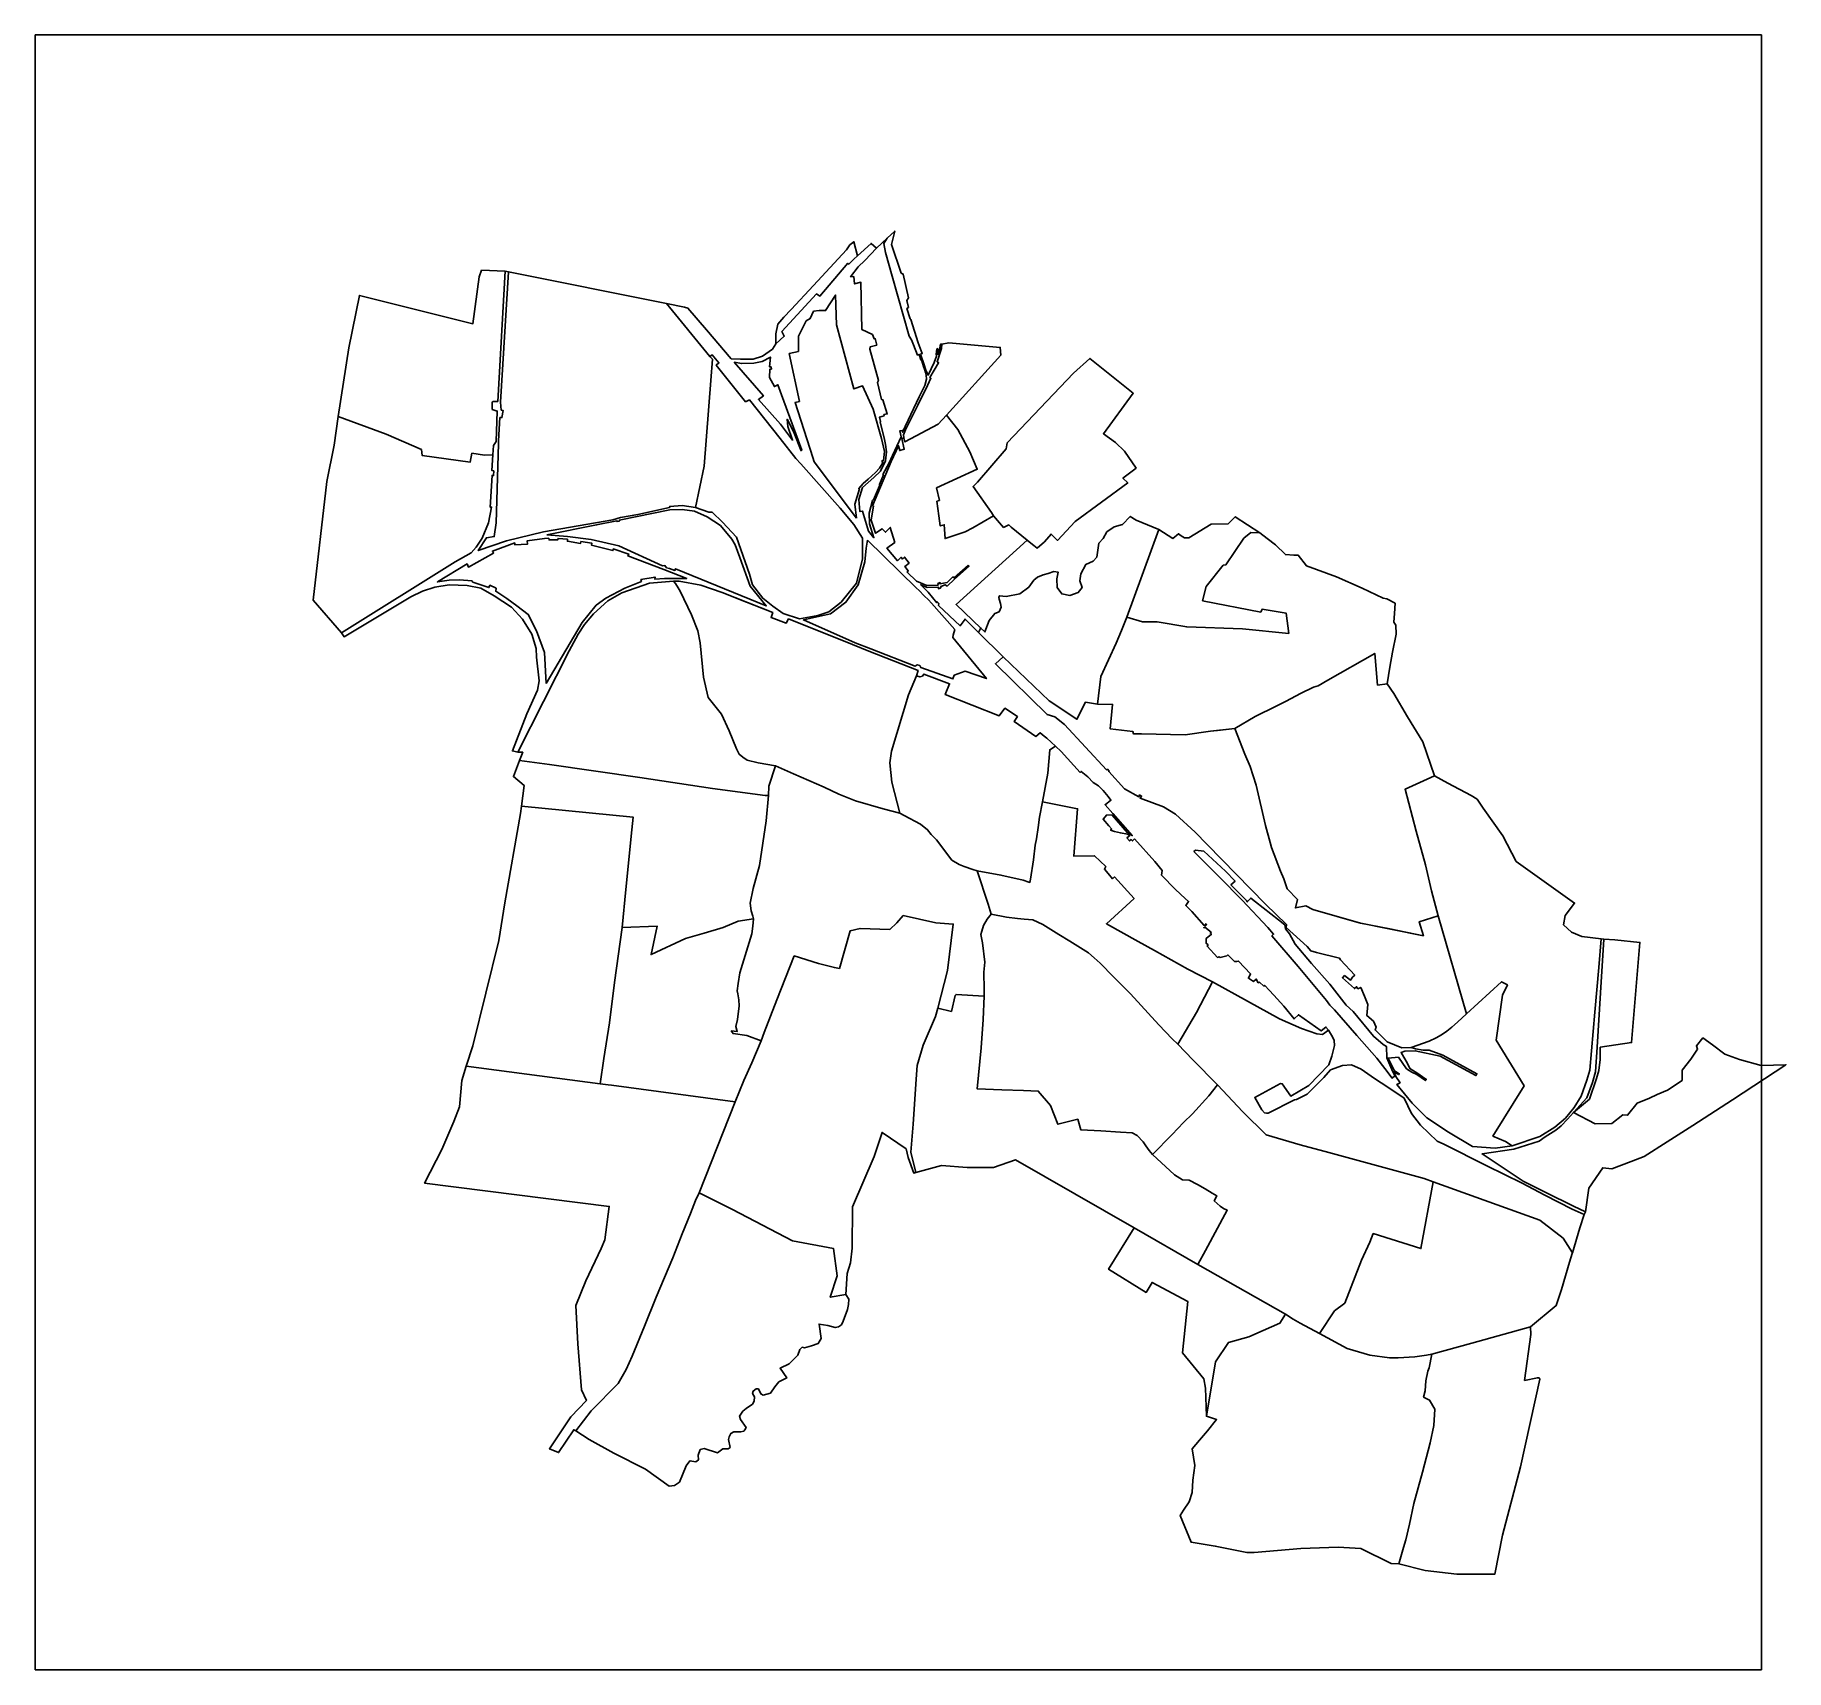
# Model space of a CAD drawing. Header units: metres. Extents: x 2739232 to 2758074, y 6617406 to 6634994.
import ezdxf

# ---------------------------------------------------------------- set-up
doc = ezdxf.new("R2010")
doc.units = ezdxf.units.M
doc.header["$MEASUREMENT"] = 0
doc.layers.add('район', color=6, linetype='Continuous')
picture_1 = doc.add_image_def('image1.jpg', size_in_pixel=(7808, 7392))

msp = doc.modelspace()

# ---------------------------------------------------------------- linework, layer by layer
at = {"layer": 'район', "color": 5}
for points in [[(2751062, 6626348), (2751042, 6626324), (2751028, 6626339), (2751011, 6626324), (2750982, 6626356), (2751014, 6626383), (2750988, 6626398), (2750912, 6626410), (2750850, 6626425), (2750837, 6626428), (2750816, 6626437), (2750807, 6626441), (2750818, 6626452), (2750786, 6626486), (2750788, 6626488), (2750726, 6626557), (2750767, 6626606), (2750824, 6626600), (2750988, 6626413), (2751040, 6626381), (2750829, 6626619), (2750747, 6626714), (2750809, 6626762), (2750781, 6626803), (2750727, 6626867), (2750676, 6626917), (2750619, 6626954), (2750563, 6627013), (2750488, 6627072), (2750478, 6627062), (2750274, 6627287), (2750213, 6627342), (2750121, 6627429), (2750091, 6627451), (2750070, 6627471), (2750049, 6627488), (2750002, 6627448), (2749767, 6627610), (2749804, 6627662), (2749669, 6627752), (2749606, 6627670), (2749027, 6627899), (2749073, 6628016), (2748795, 6628119), (2748782, 6628098), (2748755, 6628089), (2748717, 6628102), (2748717, 6628102), (2748734, 6628156), (2748203, 6628367), (2748029, 6628436), (2747342, 6628713), (2747315, 6628666), (2747153, 6628728), (2747171, 6628780), (2746787, 6628934), (2746625, 6628998), (2746397, 6629077), (2746165, 6629118), (2746102, 6629120), (2745846, 6629097), (2745547, 6628992), (2745396, 6628908), (2745242, 6628768), (2745145, 6628652), (2745078, 6628548), (2744981, 6628368), (2744429, 6627279), (2744369, 6627292), (2744523, 6627692), (2744639, 6627947), (2744656, 6628047), (2744630, 6628301), (2744625, 6628396), (2744577, 6628549), (2744477, 6628709), (2744358, 6628839), (2744172, 6628960), (2744031, 6629042), (2743883, 6629072), (2743688, 6629078), (2743533, 6629054), (2743401, 6629011), (2743276, 6628949), (2742557, 6628521), (2742529, 6628562), (2743752, 6629328), (2743926, 6629423), (2743979, 6629485), (2744045, 6629580), (2744112, 6629747), (2744146, 6629915), (2744129, 6629915), (2744151, 6630256), (2744166, 6630255), (2744168, 6630304), (2744148, 6630308), (2744159, 6630477), (2744164, 6630578), (2744196, 6630620), (2744206, 6630949), (2744152, 6630966), (2744153, 6631046), (2744162, 6631051), (2744211, 6631053), (2744290, 6632453), (2744326, 6632448), (2744241, 6631046), (2744250, 6630959), (2744268, 6630956), (2744257, 6630879), (2744235, 6630879), (2744218, 6630630), (2744218, 6630597), (2744196, 6629745), (2744174, 6629599), (2744089, 6629585), (2744001, 6629447), (2744306, 6629551), (2744704, 6629649), (2745449, 6629779), (2745531, 6629802), (2745719, 6629836), (2746059, 6629911), (2746062, 6629922), (2746197, 6629933), (2746338, 6629910), (2746484, 6629860), (2746518, 6629861), (2746630, 6629755), (2746780, 6629591), (2746922, 6629194), (2746953, 6629078), (2747063, 6628935), (2747170, 6628848), (2747284, 6628770), (2747460, 6628714), (2747655, 6628751), (2747774, 6628790), (2747906, 6628892), (2748072, 6629097), (2748138, 6629360), (2748136, 6629581), (2748043, 6629730), (2747897, 6629903), (2747473, 6630380), (2747420, 6630440), (2747251, 6630652), (2746920, 6631068), (2746878, 6631048), (2746563, 6631444), (2746592, 6631467), (2746520, 6631552), (2746492, 6631535), (2746026, 6632106), (2746220, 6632066), (2746257, 6632057), (2746459, 6631821), (2746724, 6631510), (2746824, 6631506), (2746959, 6631508), (2747060, 6631539), (2747168, 6631616), (2747204, 6631672), (2747295, 6631753), (2747270, 6631803), (2747642, 6632209), (2747678, 6632185), (2747980, 6632538), (2747989, 6632527), (2748044, 6632582), (2748081, 6632617), (2748081, 6632617), (2748229, 6632752), (2748287, 6632701), (2748161, 6632569), (2748090, 6632499), (2748009, 6632393), (2748043, 6632395), (2748051, 6632316), (2748119, 6632334), (2748129, 6631826), (2748244, 6631771), (2748261, 6631727), (2748273, 6631729), (2748290, 6631658), (2748218, 6631639), (2748216, 6631613), (2748307, 6631279), (2748297, 6631255), (2748342, 6631072), (2748357, 6631070), (2748402, 6630918), (2748367, 6630911), (2748369, 6630898), (2748320, 6630884), (2748331, 6630837), (2748325, 6630828), (2748370, 6630660), (2748383, 6630590), (2748395, 6630511), (2748385, 6630412), (2748330, 6630303), (2748258, 6630233), (2748137, 6630125), (2748098, 6629996), (2748108, 6629868), (2748135, 6629873), (2748201, 6629655), (2748260, 6629586), (2748211, 6629736), (2748209, 6629850), (2748244, 6629985), (2748256, 6629995), (2748319, 6630145), (2748318, 6630158), (2748362, 6630261), (2748357, 6630266), (2748422, 6630391), (2748459, 6630470), (2748551, 6630673), (2748538, 6630735), (2748564, 6630741), (2748567, 6630720), (2748746, 6631100), (2748746, 6631100), (2748807, 6631224), (2748824, 6631292), (2748820, 6631333), (2748814, 6631363), (2748803, 6631398), (2748792, 6631427), (2748770, 6631498), (2748764, 6631499), (2748746, 6631557), (2748730, 6631551), (2748686, 6631661), (2748664, 6631713), (2748637, 6631753), (2748456, 6632398), (2748383, 6632655), (2748365, 6632752), (2748401, 6632807), (2748483, 6632884), (2748450, 6632740), (2748554, 6632432), (2748575, 6632422), (2748631, 6632166), (2748615, 6632138), (2748631, 6632063), (2748615, 6632053), (2748648, 6631940), (2748658, 6631933), (2748737, 6631682), (2748779, 6631566), (2748759, 6631562), (2748799, 6631447), (2748818, 6631389), (2748843, 6631333), (2748906, 6631472), (2748933, 6631538), (2748931, 6631560), (2748935, 6631616), (2748946, 6631620), (2748947, 6631599), (2748948, 6631554), (2748966, 6631608), (2748975, 6631667), (2748990, 6631668), (2748988, 6631622), (2748988, 6631622), (2748940, 6631479), (2748955, 6631469), (2748861, 6631310), (2748872, 6631302), (2748836, 6631225), (2748732, 6631012), (2748646, 6630841), (2748601, 6630747), (2748576, 6630693), (2748582, 6630659), (2748560, 6630654), (2748586, 6630538), (2748537, 6630524), (2748525, 6630575), (2748446, 6630407), (2748243, 6629930), (2748254, 6629928), (2748229, 6629776), (2748277, 6629634), (2748347, 6629682), (2748383, 6629644), (2748436, 6629696), (2748483, 6629535), (2748400, 6629473), (2748514, 6629339), (2748551, 6629376), (2748567, 6629357), (2748589, 6629377), (2748638, 6629313), (2748592, 6629276), (2748628, 6629229), (2748617, 6629217), (2748718, 6629120), (2748830, 6629073), (2748950, 6629076), (2748949, 6629093), (2748972, 6629103), (2748970, 6629089), (2749046, 6629103), (2749110, 6629164), (2749123, 6629154), (2749273, 6629287), (2749284, 6629279), (2749128, 6629141), (2749048, 6629065), (2749026, 6629081), (2748978, 6629061), (2748978, 6629048), (2748954, 6629037), (2748953, 6629055), (2748833, 6629050), (2748764, 6629080), (2748843, 6629000), (2748938, 6628887), (2748940, 6628897), (2748959, 6628878), (2748956, 6628857), (2749189, 6628639), (2749240, 6628710), (2749385, 6628566), (2749651, 6628303), (2749567, 6628231), (2750122, 6627683), (2750208, 6627660), (2750311, 6627576), (2750763, 6627090), (2750772, 6627096), (2750792, 6627075), (2750786, 6627070), (2750955, 6626885), (2750955, 6626885), (2751109, 6626799), (2751118, 6626819), (2751140, 6626806), (2751124, 6626786), (2751374, 6626692), (2751506, 6626611), (2751718, 6626419), (2751847, 6626287), (2752475, 6625643), (2752698, 6625424), (2752695, 6625392), (2752921, 6625189), (2752960, 6625143), (2753021, 6625125), (2753270, 6625062), (2753280, 6625045), (2753433, 6624882), (2753410, 6624858), (2753389, 6624828), (2753324, 6624875), (2753301, 6624853), (2753430, 6624736), (2753454, 6624755), (2753468, 6624735), (2753499, 6624748), (2753538, 6624656), (2753573, 6624566), (2753565, 6624446), (2753635, 6624386), (2753664, 6624321), (2753652, 6624292), (2753781, 6624162), (2753941, 6624100), (2754042, 6624102), (2754089, 6624089), (2754171, 6624073), (2754233, 6624073), (2754380, 6624020), (2754749, 6623820), (2754737, 6623800), (2754354, 6624010), (2754085, 6624068), (2753971, 6624064), (2753932, 6624047), (2754003, 6623929), (2754027, 6623875), (2754114, 6623822), (2754164, 6623788), (2754204, 6623758), (2754194, 6623746), (2754101, 6623810), (2754101, 6623810), (2754048, 6623837), (2753989, 6623873), (2753904, 6623997), (2753792, 6623988), (2753863, 6623850), (2753913, 6623819), (2753909, 6623811), (2753876, 6623826), (2753852, 6623843), (2753877, 6623790), (2753921, 6623723), (2753885, 6623703), (2754051, 6623504), (2754211, 6623345), (2754211, 6623345), (2754442, 6623192), (2754701, 6623036), (2754943, 6623019), (2755129, 6623045), (2755426, 6623144), (2755585, 6623246), (2755702, 6623342), (2755796, 6623457), (2755869, 6623577), (2755931, 6623752), (2755962, 6623860), (2756017, 6624483), (2756059, 6624962), (2756084, 6625270), (2756113, 6625269), (2756077, 6624691), (2756041, 6624107), (2756025, 6623841), (2755993, 6623724), (2755931, 6623562), (2755787, 6623403), (2755723, 6623330), (2755656, 6623261), (2755598, 6623213), (2755484, 6623142), (2755417, 6623096), (2755147, 6623009), (2754803, 6622957), (2755246, 6622666), (2755491, 6622544), (2755787, 6622394), (2755916, 6622333), (2755901, 6622305), (2755772, 6622362), (2755479, 6622515), (2755236, 6622641), (2754854, 6622829), (2754392, 6623061), (2754321, 6623094), (2754142, 6623267), (2754045, 6623393), (2753964, 6623556), (2753788, 6623675), (2753646, 6623770), (2753504, 6623869), (2753399, 6623915), (2753303, 6623910), (2753174, 6623862), (2753102, 6623778), (2752920, 6623600), (2752807, 6623542), (2752787, 6623538), (2752501, 6623396), (2752484, 6623396), (2752464, 6623400), (2752434, 6623430), (2752358, 6623566), (2752634, 6623714), (2752654, 6623713), (2752747, 6623578), (2752939, 6623695), (2753153, 6623914), (2753187, 6624009), (2753217, 6624124), (2753211, 6624178), (2753194, 6624217), (2753151, 6624290), (2753124, 6624321), (2753124, 6624321), (2753071, 6624281), (2752827, 6624455), (2752781, 6624410), (2752671, 6624548), (2752563, 6624665), (2752512, 6624720), (2752465, 6624770), (2752454, 6624763), (2752407, 6624804), (2752395, 6624799), (2752373, 6624839), (2752345, 6624813), (2752290, 6624848), (2752312, 6624894), (2752181, 6625032), (2752164, 6625027), (2752138, 6625028), (2752068, 6625098), (2752056, 6625090), (2751987, 6625072), (2751975, 6625078), (2751955, 6625072), (2751845, 6625194), (2751856, 6625205), (2751833, 6625223), (2751836, 6625276), (2751891, 6625321), (2751880, 6625332), (2751888, 6625342), (2751819, 6625396), (2751809, 6625391), (2751840, 6625422), (2751831, 6625433), (2751812, 6625415), (2751679, 6625564), (2751669, 6625576), (2751615, 6625631), (2751646, 6625674), (2751610, 6625704), (2751506, 6625802), (2751355, 6625956), (2751362, 6626007), (2751283, 6626104), (2751062, 6626348)], [(2747204, 6631672), (2747295, 6631753), (2747270, 6631803), (2747642, 6632209), (2747678, 6632185), (2747980, 6632538), (2747989, 6632527), (2747989, 6632527), (2748044, 6632582), (2748081, 6632617), (2748045, 6632769), (2747999, 6632736), (2747964, 6632682), (2747608, 6632298), (2747369, 6632041), (2747291, 6631957), (2747226, 6631884), (2747204, 6631781), (2747204, 6631672)], [(2748401, 6632807), (2748287, 6632701), (2748161, 6632569), (2748090, 6632499), (2748009, 6632393), (2748043, 6632395), (2748051, 6632316), (2748119, 6632334), (2748129, 6631826), (2748244, 6631771), (2748261, 6631727), (2748273, 6631729), (2748290, 6631658), (2748218, 6631639), (2748216, 6631613), (2748307, 6631279), (2748297, 6631255), (2748342, 6631072), (2748357, 6631070), (2748402, 6630918), (2748367, 6630911), (2748369, 6630898), (2748320, 6630884), (2748331, 6630837), (2748325, 6630828), (2748370, 6630660), (2748383, 6630590), (2748395, 6630511), (2748385, 6630412), (2748330, 6630303), (2748258, 6630233), (2748137, 6630125), (2748137, 6630125), (2748098, 6629996), (2748108, 6629868), (2748135, 6629873), (2748201, 6629655), (2748260, 6629586), (2748211, 6629736), (2748209, 6629850), (2748244, 6629985), (2748256, 6629995), (2748319, 6630145), (2748318, 6630158), (2748362, 6630261), (2748357, 6630266), (2748422, 6630391), (2748459, 6630470), (2748551, 6630673), (2748538, 6630735), (2748564, 6630741), (2748567, 6630720), (2748746, 6631100), (2748807, 6631224), (2748824, 6631292), (2748820, 6631333), (2748814, 6631363), (2748803, 6631398), (2748792, 6631427), (2748770, 6631498), (2748764, 6631499), (2748746, 6631557), (2748730, 6631551), (2748686, 6631661), (2748664, 6631713), (2748637, 6631753), (2748456, 6632398), (2748383, 6632655), (2748365, 6632752), (2748401, 6632807)], [(2742495, 6630890), (2743009, 6630699), (2743390, 6630535), (2743399, 6630470), (2743914, 6630398), (2743934, 6630495), (2744070, 6630474), (2744159, 6630477), (2744164, 6630578), (2744196, 6630620), (2744206, 6630949), (2744152, 6630966), (2744153, 6631046), (2744162, 6631051), (2744211, 6631053), (2744290, 6632453), (2744037, 6632464), (2744013, 6632391), (2743945, 6631887), (2742722, 6632192), (2742608, 6631628), (2742495, 6630890)], [(2744326, 6632448), (2744241, 6631046), (2744250, 6630959), (2744268, 6630956), (2744257, 6630879), (2744235, 6630879), (2744218, 6630630), (2744218, 6630597), (2744196, 6629745), (2744174, 6629599), (2744089, 6629585), (2744001, 6629447), (2744306, 6629551), (2744704, 6629649), (2745449, 6629779), (2745531, 6629802), (2745719, 6629836), (2746059, 6629911), (2746062, 6629922), (2746197, 6629933), (2746338, 6629910), (2746433, 6630355), (2746505, 6631276), (2746521, 6631506), (2746492, 6631535), (2746026, 6632106), (2744326, 6632448), (2744326, 6632448)], [(2748071, 6629796), (2748055, 6629948), (2748103, 6630111), (2748097, 6630115), (2748142, 6630169), (2748198, 6630216), (2748278, 6630287), (2748318, 6630333), (2748358, 6630398), (2748347, 6630401), (2748347, 6630414), (2748363, 6630418), (2748372, 6630514), (2748340, 6630653), (2748251, 6630968), (2748135, 6631221), (2748042, 6631187), (2747855, 6631877), (2747847, 6632197), (2747739, 6632030), (2747669, 6632032), (2747610, 6632023), (2747575, 6631944), (2747529, 6631919), (2747448, 6631753), (2747447, 6631590), (2747348, 6631567), (2747457, 6631052), (2747411, 6631042), (2747603, 6630449), (2747618, 6630403), (2748071, 6629796)], [(2748601, 6630747), (2748576, 6630693), (2748582, 6630659), (2748593, 6630616), (2748951, 6630809), (2749039, 6630906), (2749626, 6631550), (2749618, 6631634), (2749065, 6631682), (2748990, 6631668), (2748988, 6631622), (2748940, 6631479), (2748955, 6631469), (2748861, 6631310), (2748872, 6631302), (2748836, 6631225), (2748732, 6631012), (2748646, 6630841), (2748601, 6630747)], [(2746338, 6629910), (2746484, 6629860), (2746518, 6629861), (2746630, 6629755), (2746780, 6629591), (2746922, 6629194), (2746953, 6629078), (2747063, 6628935), (2747170, 6628848), (2747284, 6628770), (2747460, 6628714), (2747655, 6628751), (2747774, 6628790), (2747906, 6628892), (2748072, 6629097), (2748138, 6629360), (2748136, 6629581), (2748043, 6629730), (2747897, 6629903), (2747473, 6630380), (2747420, 6630440), (2747251, 6630652), (2746920, 6631068), (2746878, 6631048), (2746563, 6631444), (2746592, 6631467), (2746520, 6631552), (2746492, 6631535), (2746521, 6631506), (2746505, 6631276), (2746433, 6630355), (2746338, 6629910)], [(2746756, 6631474), (2746837, 6631460), (2746966, 6631463), (2747057, 6631480), (2747145, 6631529), (2747136, 6631424), (2747153, 6631424), (2747156, 6631400), (2747140, 6631401), (2747136, 6631311), (2747189, 6631211), (2747226, 6631231), (2747485, 6630527), (2747476, 6630522), (2747395, 6630730), (2747325, 6630860), (2747333, 6630782), (2747385, 6630635), (2747254, 6630809), (2747017, 6631072), (2747071, 6631114), (2746756, 6631474)], [(2749375, 6630184), (2749327, 6630136), (2749523, 6629858), (2749547, 6629822), (2749655, 6629697), (2749713, 6629723), (2749736, 6629701), (2749907, 6629561), (2749948, 6629526), (2749980, 6629501), (2750016, 6629475), (2750096, 6629543), (2750166, 6629625), (2750236, 6629557), (2750424, 6629760), (2750990, 6630176), (2750938, 6630225), (2751081, 6630336), (2750955, 6630517), (2750858, 6630610), (2750729, 6630704), (2751050, 6631140), (2750584, 6631515), (2750408, 6631356), (2749693, 6630605), (2749684, 6630542), (2749375, 6630184)], [(2742529, 6628562), (2742225, 6628914), (2742372, 6630192), (2742450, 6630580), (2742495, 6630890), (2743009, 6630699), (2743390, 6630535), (2743399, 6630470), (2743914, 6630398), (2743934, 6630495), (2744070, 6630474), (2744159, 6630477), (2744148, 6630308), (2744168, 6630304), (2744166, 6630255), (2744151, 6630256), (2744129, 6629915), (2744146, 6629915), (2744112, 6629747), (2744045, 6629580), (2743979, 6629485), (2743926, 6629423), (2743752, 6629328), (2742529, 6628562)], [(2749039, 6630906), (2748951, 6630809), (2748593, 6630616), (2748582, 6630659), (2748560, 6630654), (2748586, 6630538), (2748537, 6630524), (2748525, 6630575), (2748446, 6630407), (2748243, 6629930), (2748254, 6629928), (2748229, 6629776), (2748277, 6629634), (2748347, 6629682), (2748383, 6629644), (2748436, 6629696), (2748483, 6629535), (2748400, 6629473), (2748514, 6629339), (2748551, 6629376), (2748567, 6629357), (2748589, 6629377), (2748638, 6629313), (2748592, 6629276), (2748628, 6629229), (2748617, 6629217), (2748718, 6629120), (2748830, 6629073), (2748950, 6629076), (2748949, 6629093), (2748972, 6629103), (2748970, 6629089), (2749046, 6629103), (2749110, 6629164), (2749123, 6629154), (2749273, 6629287), (2749284, 6629279), (2749128, 6629141), (2749048, 6629065), (2749026, 6629081), (2748978, 6629061), (2748978, 6629048), (2748954, 6629037), (2748953, 6629055), (2748833, 6629050), (2748764, 6629080), (2748843, 6629000), (2748938, 6628887), (2748940, 6628897), (2748959, 6628878), (2748956, 6628857), (2749189, 6628639), (2749240, 6628710), (2749385, 6628566), (2749403, 6628602), (2749411, 6628614), (2749143, 6628867), (2749907, 6629561), (2749736, 6629701), (2749713, 6629723), (2749655, 6629697), (2749547, 6629822), (2749325, 6629692), (2749243, 6629650), (2749123, 6629609), (2749025, 6629577), (2749016, 6629726), (2748974, 6629713), (2748959, 6629822), (2748937, 6629979), (2748964, 6629987), (2748933, 6630121), (2749372, 6630323), (2749292, 6630509), (2749164, 6630751), (2749039, 6630906)], [(2744741, 6629617), (2744961, 6629599), (2745215, 6629566), (2745515, 6629497), (2745986, 6629284), (2746011, 6629287), (2746029, 6629261), (2746060, 6629255), (2746118, 6629234), (2746126, 6629253), (2747100, 6628853), (2746926, 6629066), (2746817, 6629373), (2746768, 6629508), (2746732, 6629571), (2746607, 6629719), (2746464, 6629811), (2746328, 6629871), (2746196, 6629889), (2746065, 6629886), (2745519, 6629775), (2745521, 6629765), (2745496, 6629760), (2745494, 6629769), (2745275, 6629723), (2744741, 6629617)], [(2751327, 6629675), (2751082, 6629775), (2751017, 6629816), (2750936, 6629729), (2750846, 6629704), (2750766, 6629648), (2750727, 6629576), (2750680, 6629528), (2750658, 6629377), (2750617, 6629333), (2750540, 6629298), (2750487, 6629196), (2750476, 6629123), (2750502, 6629049), (2750458, 6628996), (2750369, 6628965), (2750281, 6628981), (2750230, 6629049), (2750228, 6629142), (2750243, 6629215), (2750197, 6629221), (2750133, 6629200), (2750079, 6629188), (2750019, 6629161), (2749982, 6629130), (2749925, 6629055), (2749829, 6628983), (2749684, 6628955), (2749610, 6628961), (2749603, 6628944), (2749609, 6628926), (2749621, 6628879), (2749627, 6628840), (2749607, 6628789), (2749559, 6628772), (2749498, 6628694), (2749454, 6628573), (2749411, 6628614), (2749403, 6628602), (2749385, 6628566), (2749651, 6628303), (2750144, 6627830), (2750443, 6627633), (2750535, 6627817), (2750665, 6627796), (2750827, 6627793), (2750665, 6627796), (2750701, 6628093), (2750867, 6628450), (2750925, 6628588), (2750980, 6628731), (2751327, 6629675)], [(2751327, 6629675), (2751477, 6629579), (2751536, 6629628), (2751564, 6629606), (2751601, 6629584), (2751648, 6629586), (2751890, 6629733), (2752072, 6629736), (2752147, 6629812), (2752412, 6629638), (2752315, 6629643), (2752241, 6629580), (2752047, 6629295), (2752018, 6629292), (2751833, 6629060), (2751796, 6628908), (2752422, 6628786), (2752436, 6628817), (2752697, 6628774), (2752697, 6628774), (2752724, 6628556), (2752227, 6628606), (2751625, 6628627), (2751307, 6628681), (2751149, 6628680), (2750980, 6628731), (2751327, 6629675)], [(2744733, 6628018), (2745120, 6628673), (2745269, 6628860), (2745373, 6628936), (2745578, 6629043), (2745758, 6629114), (2745752, 6629136), (2745904, 6629163), (2745902, 6629140), (2746006, 6629147), (2746085, 6629146), (2746245, 6629148), (2745997, 6629243), (2745613, 6629390), (2745621, 6629410), (2745454, 6629466), (2745450, 6629448), (2745220, 6629507), (2745225, 6629527), (2745106, 6629544), (2745103, 6629524), (2744961, 6629548), (2744962, 6629570), (2744861, 6629578), (2744858, 6629563), (2744763, 6629563), (2744761, 6629580), (2744714, 6629577), (2744529, 6629554), (2744532, 6629518), (2744397, 6629508), (2744394, 6629531), (2744154, 6629442), (2744167, 6629421), (2743895, 6629270), (2743881, 6629304), (2743562, 6629111), (2743690, 6629131), (2743801, 6629134), (2743933, 6629122), (2743944, 6629107), (2744116, 6629049), (2744127, 6629075), (2744194, 6629042), (2744190, 6629010), (2744308, 6628933), (2744418, 6628852), (2744539, 6628761), (2744630, 6628584), (2744713, 6628352), (2744733, 6628018)], [(2748190, 6629559), (2748176, 6629473), (2748162, 6629327), (2748090, 6629078), (2747958, 6628891), (2747792, 6628769), (2747501, 6628702), (2748057, 6628457), (2748225, 6628392), (2748705, 6628206), (2748726, 6628220), (2748752, 6628212), (2748766, 6628189), (2749110, 6628068), (2749124, 6628106), (2749241, 6628150), (2749470, 6628071), (2749108, 6628512), (2749114, 6628537), (2749130, 6628599), (2748878, 6628881), (2748846, 6628918), (2748801, 6628962), (2748746, 6629017), (2748713, 6629046), (2748190, 6629559)], [(2745078, 6628548), (2744981, 6628368), (2744429, 6627279), (2744480, 6627278), (2744446, 6627188), (2744770, 6627146), (2745739, 6627005), (2746522, 6626888), (2747090, 6626813), (2747125, 6626813), (2747129, 6626913), (2747201, 6627131), (2747014, 6627165), (2746897, 6627193), (2746848, 6627224), (2746809, 6627256), (2746780, 6627315), (2746702, 6627509), (2746619, 6627688), (2746476, 6627868), (2746427, 6628086), (2746388, 6628456), (2746365, 6628586), (2746296, 6628756), (2746174, 6629010), (2746153, 6629046), (2746126, 6629093), (2746102, 6629120), (2745846, 6629097), (2745547, 6628992), (2745396, 6628908), (2745242, 6628768), (2745145, 6628652), (2745078, 6628548)], [(2746102, 6629120), (2746126, 6629093), (2746153, 6629046), (2746174, 6629010), (2746296, 6628756), (2746365, 6628586), (2746388, 6628456), (2746427, 6628086), (2746476, 6627868), (2746619, 6627688), (2746702, 6627509), (2746780, 6627315), (2746809, 6627256), (2746848, 6627224), (2746897, 6627193), (2747014, 6627165), (2747201, 6627131), (2747393, 6627046), (2747723, 6626902), (2747881, 6626827), (2748063, 6626754), (2748358, 6626669), (2748537, 6626623), (2748452, 6626958), (2748430, 6627165), (2748449, 6627290), (2748630, 6627897), (2748717, 6628102), (2748717, 6628102), (2748734, 6628156), (2748203, 6628367), (2748029, 6628436), (2747342, 6628713), (2747315, 6628666), (2747153, 6628728), (2747171, 6628780), (2746625, 6628998), (2746397, 6629077), (2746165, 6629118), (2746102, 6629120)], [(2753781, 6628015), (2753680, 6628000), (2753648, 6628342), (2753145, 6628053), (2753040, 6627992), (2752990, 6627980), (2752850, 6627912), (2752694, 6627826), (2752587, 6627774), (2752363, 6627662), (2752144, 6627535), (2752252, 6627257), (2752309, 6627126), (2752371, 6626925), (2752472, 6626490), (2752523, 6626307), (2752537, 6626255), (2752633, 6625999), (2752672, 6625917), (2752705, 6625809), (2752817, 6625693), (2752796, 6625603), (2752907, 6625626), (2752983, 6625588), (2753495, 6625439), (2753812, 6625378), (2754172, 6625305), (2754128, 6625455), (2754333, 6625517), (2754260, 6625788), (2754194, 6626068), (2754094, 6626431), (2753975, 6626880), (2754293, 6627024), (2754167, 6627390), (2754002, 6627660), (2753853, 6627910), (2753781, 6628015), (2753781, 6628015)], [(2748717, 6628102), (2748755, 6628089), (2748782, 6628098), (2748795, 6628119), (2749073, 6628016), (2749027, 6627899), (2749606, 6627670), (2749669, 6627752), (2749804, 6627662), (2749767, 6627610), (2750002, 6627448), (2750049, 6627488), (2750049, 6627488), (2750070, 6627471), (2750091, 6627451), (2750121, 6627429), (2750213, 6627342), (2750152, 6627306), (2750130, 6627055), (2750074, 6626745), (2750043, 6626579), (2750026, 6626469), (2750008, 6626348), (2749996, 6626277), (2749977, 6626120), (2749946, 6625912), (2749939, 6625878), (2749925, 6625881), (2749865, 6625901), (2749626, 6625957), (2749371, 6626004), (2749323, 6626018), (2749229, 6626049), (2749175, 6626070), (2749098, 6626118), (2748932, 6626336), (2748877, 6626395), (2748837, 6626444), (2748760, 6626503), (2748584, 6626598), (2748537, 6626623), (2748452, 6626958), (2748430, 6627165), (2748449, 6627290), (2748630, 6627897), (2748630, 6627897), (2748717, 6628102)], [(2751062, 6626348), (2751042, 6626324), (2751028, 6626339), (2751011, 6626324), (2750982, 6626356), (2751014, 6626383), (2750988, 6626398), (2750912, 6626410), (2750850, 6626425), (2750837, 6626428), (2750816, 6626437), (2750807, 6626441), (2750818, 6626452), (2750786, 6626486), (2750788, 6626488), (2750726, 6626557), (2750767, 6626606), (2750824, 6626600), (2750988, 6626413), (2751040, 6626381), (2750829, 6626619), (2750747, 6626714), (2750809, 6626762), (2750781, 6626803), (2750727, 6626867), (2750676, 6626917), (2750619, 6626954), (2750563, 6627013), (2750488, 6627072), (2750478, 6627062), (2750274, 6627287), (2750213, 6627342), (2750152, 6627306), (2750130, 6627055), (2750074, 6626745), (2750451, 6626670), (2750410, 6626162), (2750633, 6626165), (2750633, 6626165), (2750754, 6626048), (2750740, 6626020), (2750779, 6625975), (2750828, 6625917), (2750828, 6625917), (2750848, 6625938), (2751059, 6625705), (2750762, 6625434), (2751102, 6625242), (2751277, 6625146), (2751638, 6624945), (2751638, 6624945), (2751902, 6624808), (2752280, 6624600), (2752625, 6624411), (2752860, 6624307), (2753025, 6624248), (2753087, 6624242), (2753151, 6624290), (2753124, 6624321), (2753124, 6624321), (2753071, 6624281), (2752827, 6624455), (2752781, 6624410), (2752671, 6624548), (2752563, 6624665), (2752512, 6624720), (2752465, 6624770), (2752454, 6624763), (2752407, 6624804), (2752395, 6624799), (2752373, 6624839), (2752345, 6624813), (2752290, 6624848), (2752312, 6624894), (2752181, 6625032), (2752164, 6625027), (2752138, 6625028), (2752068, 6625098), (2752056, 6625090), (2751987, 6625072), (2751975, 6625078), (2751955, 6625072), (2751845, 6625194), (2751856, 6625205), (2751833, 6625223), (2751836, 6625276), (2751891, 6625321), (2751880, 6625332), (2751888, 6625342), (2751819, 6625396), (2751809, 6625391), (2751840, 6625422), (2751831, 6625433), (2751812, 6625415), (2751679, 6625564), (2751669, 6625576), (2751615, 6625631), (2751646, 6625674), (2751610, 6625704), (2751506, 6625802), (2751355, 6625956), (2751362, 6626007), (2751283, 6626104), (2751062, 6626348), (2751062, 6626348)], [(2744446, 6627188), (2744770, 6627146), (2745739, 6627005), (2746522, 6626888), (2747090, 6626813), (2747125, 6626813), (2747100, 6626539), (2747027, 6626059), (2747027, 6626059), (2746959, 6625812), (2746926, 6625654), (2746937, 6625572), (2746957, 6625515), (2746965, 6625486), (2746965, 6625486), (2746799, 6625460), (2746637, 6625392), (2746431, 6625332), (2746232, 6625276), (2745861, 6625102), (2745927, 6625407), (2745550, 6625393), (2745591, 6625802), (2745654, 6626444), (2745669, 6626579), (2744467, 6626698), (2744495, 6626922), (2744380, 6627017), (2744446, 6627188)], [(2747201, 6627131), (2747129, 6626913), (2747125, 6626813), (2747100, 6626539), (2747027, 6626059), (2746959, 6625812), (2746926, 6625654), (2746937, 6625572), (2746957, 6625515), (2746965, 6625486), (2746955, 6625407), (2746944, 6625325), (2746817, 6624907), (2746799, 6624789), (2746789, 6624711), (2746794, 6624680), (2746806, 6624615), (2746808, 6624550), (2746790, 6624402), (2746773, 6624329), (2746789, 6624275), (2746724, 6624281), (2746744, 6624252), (2746893, 6624232), (2747046, 6624173), (2747078, 6624264), (2747215, 6624616), (2747402, 6625088), (2747662, 6625007), (2747835, 6624961), (2747889, 6624953), (2748003, 6625357), (2748111, 6625383), (2748432, 6625373), (2748506, 6625445), (2748575, 6625522), (2748926, 6625445), (2749114, 6625430), (2749051, 6624930), (2748949, 6624527), (2749094, 6624491), (2749135, 6624661), (2749144, 6624674), (2749447, 6624654), (2749445, 6624726), (2749444, 6624914), (2749452, 6625021), (2749429, 6625228), (2749411, 6625317), (2749421, 6625355), (2749439, 6625416), (2749477, 6625482), (2749520, 6625536), (2749490, 6625644), (2749371, 6626004), (2749323, 6626018), (2749229, 6626049), (2749175, 6626070), (2749098, 6626118), (2748932, 6626336), (2748877, 6626395), (2748837, 6626444), (2748760, 6626503), (2748584, 6626598), (2748537, 6626623), (2748358, 6626669), (2748063, 6626754), (2747881, 6626827), (2747723, 6626902), (2747393, 6627046), (2747201, 6627131)], [(2754293, 6627024), (2753975, 6626880), (2754094, 6626431), (2754194, 6626068), (2754260, 6625788), (2754333, 6625517), (2754637, 6624466), (2755013, 6624809), (2755077, 6624775), (2755025, 6624665), (2754957, 6624181), (2755255, 6623689), (2754920, 6623150), (2755056, 6623090), (2755129, 6623045), (2755426, 6623144), (2755585, 6623246), (2755702, 6623342), (2755796, 6623457), (2755869, 6623577), (2755931, 6623752), (2755962, 6623860), (2756017, 6624483), (2756059, 6624962), (2756084, 6625270), (2755876, 6625296), (2755765, 6625342), (2755680, 6625421), (2755698, 6625523), (2755800, 6625655), (2755169, 6626104), (2755028, 6626378), (2754816, 6626675), (2754752, 6626773), (2754685, 6626812), (2754436, 6626944), (2754293, 6627024)], [(2751902, 6624808), (2751729, 6624480), (2751531, 6624137), (2751468, 6624197), (2751324, 6624347), (2751019, 6624678), (2750836, 6624864), (2750836, 6624864), (2750694, 6625008), (2750628, 6625068), (2750567, 6625121), (2750369, 6625246), (2750250, 6625318), (2750078, 6625424), (2749969, 6625477), (2749875, 6625483), (2749805, 6625490), (2749687, 6625505), (2749520, 6625536), (2749490, 6625644), (2749371, 6626004), (2749626, 6625957), (2749865, 6625901), (2749925, 6625881), (2749939, 6625878), (2749946, 6625912), (2749977, 6626120), (2749996, 6626277), (2750008, 6626348), (2750026, 6626469), (2750043, 6626579), (2750074, 6626745), (2750451, 6626670), (2750410, 6626162), (2750633, 6626165), (2750633, 6626165), (2750754, 6626048), (2750740, 6626020), (2750779, 6625975), (2750828, 6625917), (2750828, 6625917), (2750848, 6625938), (2751059, 6625705), (2750762, 6625434), (2751102, 6625242), (2751277, 6625146), (2751638, 6624945), (2751638, 6624945), (2751902, 6624808)], [(2745435, 6623697), (2745401, 6623700), (2745312, 6623712), (2743872, 6623900), (2743942, 6624119), (2744223, 6625254), (2744289, 6625657), (2744457, 6626619), (2744467, 6626698), (2745669, 6626579), (2745654, 6626444), (2745591, 6625802), (2745550, 6625393), (2745468, 6624803), (2745413, 6624367), (2745354, 6623985), (2745312, 6623712)], [(2753845, 6623842), (2753866, 6623798), (2753835, 6623773), (2753756, 6623878), (2753672, 6623986), (2753456, 6624233), (2753217, 6624506), (2753165, 6624557), (2753128, 6624606), (2752823, 6624974), (2752542, 6625303), (2752560, 6625320), (2752497, 6625392), (2752223, 6625688), (2751980, 6625936), (2751703, 6626210), (2751721, 6626225), (2751811, 6626214), (2752044, 6626000), (2752146, 6625893), (2752101, 6625852), (2752268, 6625682), (2752277, 6625669), (2752315, 6625709), (2752365, 6625668), (2752614, 6625476), (2752680, 6625421), (2752690, 6625379), (2752732, 6625326), (2752793, 6625213), (2752968, 6625005), (2753166, 6624782), (2753341, 6624556), (2753416, 6624491), (2753634, 6624224), (2753740, 6624135), (2753775, 6624114), (2753779, 6623991), (2753845, 6623842)], [(2745312, 6623712), (2745354, 6623985), (2745413, 6624367), (2745468, 6624803), (2745550, 6625393), (2745550, 6625393), (2745927, 6625407), (2745861, 6625102), (2746232, 6625276), (2746431, 6625332), (2746637, 6625392), (2746637, 6625392), (2746799, 6625460), (2746965, 6625486), (2746965, 6625486), (2746955, 6625407), (2746944, 6625325), (2746817, 6624907), (2746799, 6624789), (2746789, 6624711), (2746794, 6624680), (2746806, 6624615), (2746808, 6624550), (2746790, 6624402), (2746773, 6624329), (2746789, 6624275), (2746724, 6624281), (2746744, 6624252), (2746893, 6624232), (2747046, 6624173), (2747046, 6624173), (2746947, 6623936), (2746861, 6623746), (2746768, 6623518), (2745435, 6623697)], [(2747956, 6621445), (2747790, 6621416), (2747864, 6621645), (2747824, 6621940), (2747385, 6622023), (2746736, 6622359), (2746379, 6622540), (2746768, 6623518), (2746861, 6623746), (2746947, 6623936), (2747046, 6624173), (2747046, 6624173), (2747078, 6624264), (2747215, 6624616), (2747402, 6625088), (2747662, 6625007), (2747835, 6624961), (2747889, 6624953), (2748003, 6625357), (2748111, 6625383), (2748432, 6625373), (2748506, 6625445), (2748575, 6625522), (2748926, 6625445), (2749114, 6625430), (2749051, 6624930), (2748949, 6624527), (2748923, 6624435), (2748788, 6624126), (2748725, 6623908), (2748714, 6623761), (2748681, 6623276), (2748655, 6622976), (2748710, 6622759), (2748688, 6622752), (2748629, 6622918), (2748608, 6623011), (2748348, 6623189), (2748262, 6622931), (2748028, 6622389), (2748027, 6621945), (2748009, 6621785), (2747971, 6621671), (2747956, 6621445)], [(2749520, 6625536), (2749477, 6625482), (2749439, 6625416), (2749421, 6625355), (2749411, 6625317), (2749429, 6625228), (2749452, 6625021), (2749444, 6624914), (2749445, 6624726), (2749447, 6624654), (2749436, 6624404), (2749414, 6624100), (2749385, 6623803), (2749370, 6623658), (2749635, 6623648), (2749868, 6623638), (2750027, 6623634), (2750027, 6623634), (2750159, 6623479), (2750240, 6623277), (2750452, 6623330), (2750452, 6623330), (2750485, 6623218), (2750702, 6623207), (2750913, 6623192), (2751038, 6623186), (2751094, 6623154), (2751156, 6623089), (2751184, 6623044), (2751222, 6622993), (2751257, 6622952), (2751468, 6623166), (2751592, 6623295), (2751686, 6623389), (2751863, 6623581), (2751955, 6623700), (2751692, 6623969), (2751531, 6624137), (2751468, 6624197), (2751324, 6624347), (2751019, 6624678), (2750836, 6624864), (2750694, 6625008), (2750628, 6625068), (2750567, 6625121), (2750369, 6625246), (2750250, 6625318), (2750078, 6625424), (2749969, 6625477), (2749875, 6625483), (2749805, 6625490), (2749687, 6625505), (2749520, 6625536)], [(2756113, 6625269), (2756077, 6624691), (2756041, 6624107), (2756025, 6623841), (2755993, 6623724), (2755931, 6623562), (2755787, 6623403), (2755958, 6623548), (2756035, 6623768), (2756060, 6623854), (2756074, 6623974), (2756076, 6624104), (2756413, 6624155), (2756502, 6625232), (2756234, 6625261), (2756113, 6625269)], [(2748710, 6622759), (2748986, 6622834), (2749262, 6622811), (2749548, 6622811), (2749783, 6622893), (2751061, 6622164), (2751745, 6621769), (2751827, 6621918), (2752062, 6622352), (2752023, 6622371), (2752023, 6622371), (2751986, 6622395), (2751922, 6622452), (2751948, 6622508), (2751900, 6622536), (2751825, 6622583), (2751743, 6622628), (2751651, 6622675), (2751580, 6622678), (2751494, 6622732), (2751257, 6622952), (2751222, 6622993), (2751184, 6623044), (2751156, 6623089), (2751094, 6623154), (2751038, 6623186), (2750913, 6623192), (2750702, 6623207), (2750485, 6623218), (2750452, 6623330), (2750240, 6623277), (2750159, 6623479), (2750027, 6623634), (2750027, 6623634), (2749868, 6623638), (2749635, 6623648), (2749370, 6623658), (2749385, 6623803), (2749414, 6624100), (2749436, 6624404), (2749447, 6624654), (2749144, 6624674), (2749135, 6624661), (2749094, 6624491), (2748949, 6624527), (2748923, 6624435), (2748788, 6624126), (2748725, 6623908), (2748714, 6623761), (2748681, 6623276), (2748655, 6622976), (2748710, 6622759)], [(2753151, 6624290), (2753087, 6624242), (2753025, 6624248), (2752860, 6624307), (2752625, 6624411), (2752280, 6624600), (2751902, 6624808), (2751729, 6624480), (2751531, 6624137), (2751692, 6623969), (2751955, 6623700), (2752230, 6623411), (2752482, 6623162), (2752848, 6623054), (2753156, 6622972), (2754180, 6622693), (2754279, 6622657), (2755427, 6622244), (2755675, 6622051), (2755777, 6621892), (2755855, 6622164), (2755901, 6622305), (2755772, 6622362), (2755479, 6622515), (2755236, 6622641), (2754854, 6622829), (2754392, 6623061), (2754321, 6623094), (2754142, 6623267), (2754045, 6623393), (2753964, 6623556), (2753788, 6623675), (2753646, 6623770), (2753504, 6623869), (2753399, 6623915), (2753303, 6623910), (2753174, 6623862), (2753102, 6623778), (2752920, 6623600), (2752807, 6623542), (2752807, 6623542), (2752787, 6623538), (2752501, 6623396), (2752484, 6623396), (2752464, 6623400), (2752434, 6623430), (2752358, 6623566), (2752634, 6623714), (2752654, 6623713), (2752747, 6623578), (2752939, 6623695), (2753153, 6623914), (2753187, 6624009), (2753217, 6624124), (2753211, 6624178), (2753194, 6624217), (2753151, 6624290)], [(2755129, 6623045), (2754943, 6623019), (2754701, 6623036), (2754442, 6623192), (2754211, 6623345), (2754051, 6623504), (2753885, 6623703), (2753921, 6623723), (2753877, 6623790), (2753852, 6623843), (2753876, 6623826), (2753909, 6623811), (2753913, 6623819), (2753863, 6623850), (2753792, 6623988), (2753904, 6623997), (2753989, 6623873), (2754048, 6623837), (2754101, 6623810), (2754194, 6623746), (2754204, 6623758), (2754164, 6623788), (2754114, 6623822), (2754027, 6623875), (2754003, 6623929), (2753932, 6624047), (2753971, 6624064), (2754085, 6624068), (2754354, 6624010), (2754737, 6623800), (2754749, 6623820), (2754380, 6624020), (2754233, 6624073), (2754171, 6624073), (2754089, 6624089), (2754042, 6624102), (2754234, 6624171), (2754311, 6624205), (2754366, 6624239), (2754423, 6624277), (2754478, 6624321), (2754538, 6624376), (2754637, 6624466), (2755013, 6624809), (2755077, 6624775), (2755025, 6624665), (2754957, 6624181), (2755255, 6623689), (2754920, 6623150), (2755056, 6623090), (2755129, 6623045)], [(2755916, 6622333), (2755787, 6622394), (2755491, 6622544), (2755246, 6622666), (2754803, 6622957), (2755147, 6623009), (2755417, 6623096), (2755484, 6623142), (2755598, 6623213), (2755656, 6623261), (2755723, 6623330), (2755787, 6623403), (2755931, 6623562), (2755787, 6623403), (2756020, 6623282), (2756201, 6623284), (2756317, 6623379), (2756369, 6623373), (2756471, 6623502), (2756606, 6623556), (2756689, 6623596), (2756799, 6623643), (2756958, 6623748), (2756958, 6623858), (2757050, 6623977), (2757122, 6624083), (2757110, 6624120), (2757180, 6624205), (2757283, 6624131), (2757416, 6624032), (2757575, 6623972), (2757808, 6623910), (2758074, 6623917), (2757498, 6623541), (2757071, 6623262), (2756795, 6623086), (2756549, 6622929), (2756407, 6622876), (2756201, 6622797), (2756103, 6622809), (2755951, 6622589), (2755916, 6622333)], [(2743872, 6623900), (2745312, 6623712), (2745401, 6623700), (2745435, 6623697), (2746768, 6623518), (2746379, 6622540), (2746338, 6622456), (2746285, 6622316), (2746196, 6622098), (2746094, 6621838), (2745917, 6621415), (2745790, 6621103), (2745657, 6620780), (2745595, 6620638), (2745506, 6620486), (2745218, 6620192), (2745051, 6619977), (2745051, 6619977), (2745029, 6619991), (2744867, 6619745), (2744768, 6619786), (2744998, 6620130), (2745166, 6620304), (2745113, 6620419), (2745075, 6620914), (2745050, 6621326), (2745160, 6621593), (2745324, 6621941), (2745365, 6622032), (2745411, 6622393), (2743425, 6622644), (2743610, 6623004), (2743740, 6623305), (2743800, 6623465), (2743824, 6623748), (2743872, 6623900)], [(2751955, 6623700), (2751863, 6623581), (2751686, 6623389), (2751592, 6623295), (2751468, 6623166), (2751257, 6622952), (2751494, 6622732), (2751494, 6622732), (2751580, 6622678), (2751651, 6622675), (2751743, 6622628), (2751825, 6622583), (2751900, 6622536), (2751948, 6622508), (2751922, 6622452), (2751986, 6622395), (2752023, 6622371), (2752023, 6622371), (2752062, 6622352), (2751827, 6621918), (2751745, 6621769), (2752688, 6621235), (2752770, 6621181), (2752848, 6621137), (2753053, 6621025), (2753215, 6621268), (2753328, 6621353), (2753508, 6621815), (2753595, 6622007), (2753633, 6622100), (2754145, 6621939), (2754279, 6622657), (2754180, 6622693), (2753156, 6622972), (2752848, 6623054), (2752482, 6623162), (2752230, 6623411), (2751955, 6623700)], [(2755777, 6621892), (2755675, 6622051), (2755427, 6622244), (2754279, 6622657), (2754145, 6621939), (2753633, 6622100), (2753595, 6622007), (2753508, 6621815), (2753328, 6621353), (2753215, 6621268), (2753053, 6621025), (2753352, 6620864), (2753597, 6620794), (2753806, 6620764), (2753900, 6620764), (2754079, 6620774), (2754205, 6620792), (2754263, 6620805), (2754695, 6620922), (2755324, 6621099), (2755602, 6621325), (2755660, 6621498), (2755744, 6621792), (2755775, 6621885), (2755777, 6621892)], [(2745194, 6619886), (2745459, 6619738), (2745801, 6619566), (2746055, 6619382), (2746114, 6619390), (2746168, 6619427), (2746240, 6619602), (2746279, 6619656), (2746344, 6619645), (2746370, 6619665), (2746369, 6619715), (2746390, 6619777), (2746433, 6619789), (2746577, 6619742), (2746632, 6619786), (2746691, 6619786), (2746714, 6619800), (2746693, 6619887), (2746700, 6619914), (2746721, 6619950), (2746751, 6619967), (2746826, 6619969), (2746859, 6619975), (2746872, 6619988), (2746884, 6620013), (2746825, 6620099), (2746814, 6620136), (2746848, 6620189), (2746886, 6620217), (2746954, 6620266), (2746972, 6620298), (2746975, 6620343), (2746953, 6620380), (2746961, 6620407), (2746992, 6620431), (2747016, 6620431), (2747041, 6620375), (2747069, 6620362), (2747146, 6620382), (2747193, 6620453), (2747237, 6620506), (2747321, 6620548), (2747250, 6620652), (2747348, 6620700), (2747440, 6620794), (2747462, 6620854), (2747486, 6620877), (2747512, 6620872), (2747589, 6620892), (2747660, 6620918), (2747691, 6620973), (2747669, 6621126), (2747764, 6621113), (2747844, 6621089), (2747877, 6621098), (2747910, 6621120), (2747927, 6621159), (2747975, 6621282), (2747986, 6621338), (2747991, 6621395), (2747956, 6621445), (2747790, 6621416), (2747864, 6621645), (2747824, 6621940), (2747385, 6622023), (2746736, 6622359), (2746379, 6622540), (2746338, 6622456), (2746285, 6622316), (2746196, 6622098), (2746094, 6621838), (2745917, 6621415), (2745790, 6621103), (2745657, 6620780), (2745595, 6620638), (2745506, 6620486), (2745218, 6620192), (2745051, 6619977), (2745194, 6619886)], [(2751838, 6620136), (2751935, 6620720), (2752075, 6620929), (2752294, 6620990), (2752447, 6621058), (2752627, 6621136), (2752627, 6621136), (2752688, 6621235), (2751745, 6621769), (2751061, 6622164), (2750785, 6621716), (2751189, 6621468), (2751252, 6621575), (2751637, 6621370), (2751579, 6620818), (2751808, 6620538), (2751828, 6620439), (2751838, 6620136)], [(2753907, 6618548), (2753826, 6618552), (2753499, 6618712), (2753255, 6618728), (2752855, 6618711), (2752352, 6618671), (2752274, 6618671), (2751933, 6618739), (2751672, 6618780), (2751555, 6619069), (2751590, 6619125), (2751653, 6619214), (2751683, 6619316), (2751692, 6619449), (2751712, 6619605), (2751684, 6619786), (2751762, 6619877), (2751850, 6619980), (2751946, 6620099), (2751838, 6620136), (2751935, 6620720), (2752075, 6620929), (2752294, 6620990), (2752447, 6621058), (2752627, 6621136), (2752627, 6621136), (2752688, 6621235), (2752770, 6621181), (2752848, 6621137), (2753053, 6621025), (2753352, 6620864), (2753597, 6620794), (2753806, 6620764), (2753900, 6620764), (2754079, 6620774), (2754205, 6620792), (2754263, 6620805), (2754235, 6620658), (2754219, 6620620), (2754200, 6620518), (2754192, 6620408), (2754175, 6620339), (2754239, 6620308), (2754297, 6620213), (2754284, 6620037), (2754246, 6619851), (2754162, 6619534), (2754071, 6619197), (2754021, 6618974), (2753982, 6618806), (2753957, 6618722), (2753907, 6618548)], [(2755324, 6621099), (2754695, 6620922), (2754263, 6620805), (2754235, 6620658), (2754219, 6620620), (2754200, 6620518), (2754192, 6620408), (2754175, 6620339), (2754239, 6620308), (2754297, 6620213), (2754284, 6620037), (2754246, 6619851), (2754162, 6619534), (2754071, 6619197), (2754021, 6618974), (2753982, 6618806), (2753957, 6618722), (2753907, 6618548), (2754193, 6618477), (2754531, 6618437), (2754941, 6618435), (2755025, 6618856), (2755217, 6619592), (2755426, 6620534), (2755418, 6620548), (2755400, 6620549), (2755261, 6620521), (2755329, 6621015), (2755324, 6621099)]]:
    msp.add_lwpolyline(points, dxfattribs=at)
for points in [[(2752412, 6629638), (2752315, 6629643), (2752241, 6629580), (2752047, 6629295), (2752018, 6629292), (2751833, 6629060), (2751796, 6628908), (2752422, 6628786), (2752436, 6628817), (2752697, 6628774), (2752724, 6628556), (2752227, 6628606), (2751625, 6628627), (2751307, 6628681), (2751149, 6628680), (2750980, 6628731), (2750925, 6628588), (2750867, 6628450), (2750701, 6628093), (2750665, 6627796), (2750827, 6627793), (2750802, 6627529), (2751047, 6627500), (2751052, 6627477), (2751140, 6627475), (2751607, 6627466), (2751880, 6627504), (2752144, 6627535), (2752363, 6627662), (2752587, 6627774), (2752694, 6627826), (2752850, 6627912), (2752990, 6627980), (2753040, 6627992), (2753145, 6628053), (2753648, 6628342), (2753680, 6628000), (2753781, 6628015), (2753810, 6628195), (2753841, 6628356), (2753879, 6628548), (2753876, 6628644), (2753853, 6628679), (2753860, 6628771), (2753868, 6628882), (2753780, 6628929), (2753740, 6628936), (2753515, 6629045), (2753238, 6629164), (2752914, 6629285), (2752826, 6629398), (2752778, 6629398), (2752687, 6629405), (2752581, 6629509), (2752492, 6629577)], [(2754234, 6624171), (2754311, 6624205), (2754366, 6624239), (2754423, 6624277), (2754478, 6624321), (2754538, 6624376), (2754637, 6624466), (2754333, 6625517), (2754128, 6625455), (2754172, 6625305), (2753482, 6625443), (2752983, 6625588), (2752907, 6625626), (2752796, 6625603), (2752817, 6625693), (2752705, 6625809), (2752672, 6625917), (2752633, 6625999), (2752537, 6626255), (2752523, 6626307), (2752472, 6626490), (2752371, 6626925), (2752309, 6627126), (2752252, 6627257), (2752144, 6627535), (2751955, 6627513), (2751880, 6627504), (2751607, 6627466), (2751140, 6627475), (2751052, 6627477), (2751047, 6627500), (2750802, 6627529), (2750827, 6627793), (2750665, 6627796), (2750535, 6627817), (2750443, 6627633), (2750144, 6627830), (2749651, 6628303), (2749567, 6628231), (2750122, 6627683), (2750208, 6627660), (2750208, 6627660), (2750311, 6627576), (2750763, 6627090), (2750772, 6627096), (2750792, 6627075), (2750786, 6627070), (2750955, 6626885), (2751109, 6626799), (2751118, 6626819), (2751140, 6626806), (2751124, 6626786), (2751374, 6626692), (2751506, 6626611), (2751718, 6626419), (2751847, 6626287), (2752475, 6625643), (2752698, 6625424), (2752695, 6625392), (2752921, 6625189), (2752960, 6625143), (2753021, 6625125), (2753270, 6625062), (2753280, 6625045), (2753433, 6624882), (2753410, 6624858), (2753389, 6624828), (2753324, 6624875), (2753301, 6624853), (2753430, 6624736), (2753454, 6624755), (2753468, 6624735), (2753499, 6624748), (2753538, 6624656), (2753573, 6624566), (2753565, 6624446), (2753635, 6624386), (2753664, 6624321), (2753652, 6624292), (2753781, 6624162), (2753941, 6624100), (2754042, 6624102)]]:
    msp.add_lwpolyline(points, close=True, dxfattribs=at)

# ---------------------------------------------------------------- pictures from other files: only their frames are drawn
image = msp.add_image(picture_1, insert=(2739232, 6617406), size_in_units=(18577, 17588))
image.dxf.flags = 7

doc.saveas('drawing.dxf')
